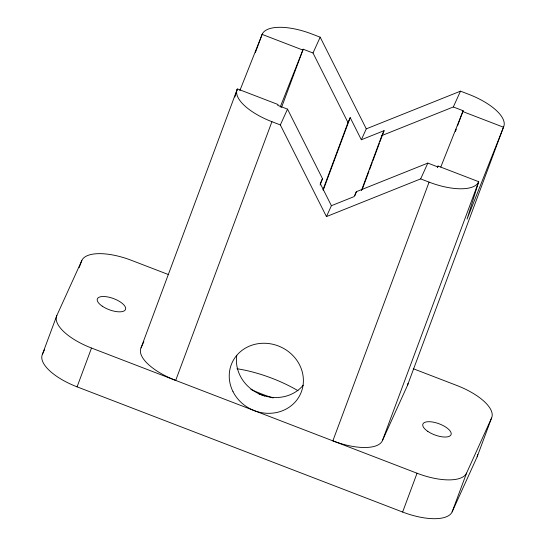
<?xml version="1.0" encoding="UTF-8"?>
<svg xmlns="http://www.w3.org/2000/svg" width="546" height="546" viewBox="0 0 546 546"><rect width="100%" height="100%" fill="white"/><g stroke="black" fill="none" stroke-linecap="round" stroke-linejoin="round"><path stroke-width="0.82" d="M234.835 97.024L237.121 89.701M437.523 167.677L438.028 166.052L478.719 181.702L467.042 219.137L503.589 126.931A45.113 17.916 20.4 0 0 468.918 94.397L460.503 91.162L366.284 128.856L361.336 139.756L350.204 117.629L347.979 122.536L323.034 189.605M413.206 368.7L456.893 385.496A45.113 17.916 20.4 0 1 491.564 418.031L477.129 456.845L452.136 511.882A45.113 17.916 20.4 0 1 402.62 512.039L77.082 386.848A45.113 17.916 20.4 0 1 42.411 354.313L56.845 315.499L81.839 260.462A45.113 17.916 20.4 0 1 131.354 260.305L168.687 274.658M79.184 267.588L81.839 260.462M77.082 386.848L91.516 348.041A45.113 17.916 20.4 0 1 56.845 315.499M237.251 89.155A45.113 17.916 20.4 0 0 271.922 121.697L175.703 380.419A45.113 17.916 20.4 0 1 141.032 347.877L237.374 88.882L278.064 104.532L277.696 105.351L287.517 109.132L322.488 178.665L320.113 185.046M255.412 52.484L262.244 34.118A45.113 17.916 20.4 0 1 311.766 33.961L320.181 37.196L366.284 128.856M281.545 107.412L303.187 49.222L313.008 53.003L347.979 122.536M323.184 190.288L350.204 117.629M354.88 195.68L356.367 191.687L427.832 163.09L437.66 166.871L438.028 166.052M361.37 190.656L381.859 135.558L384.084 130.658L361.336 139.756M362.107 189.742L368.939 171.376M369.533 169.779L372.208 162.592M372.802 160.995L379.333 143.434M379.927 141.837L384.084 130.658M478.719 181.702L478.596 181.975A45.113 17.916 20.4 0 1 429.081 182.132L332.862 440.854A45.113 17.916 20.4 0 0 382.377 440.697L407.371 385.653L503.589 126.931M455.439 131.463L456.326 129.074M457.514 125.887L463.144 110.742L453.323 106.961L381.859 135.558M382.377 440.697L478.596 181.975M402.62 512.039L417.048 473.232A45.113 17.916 20.4 0 0 466.571 473.075L491.564 418.031M452.136 511.882L466.571 473.075M239.824 90.656L262.244 34.118M280.2 107.098L303.187 49.222M440.793 167.028L463.144 110.742M42.411 354.313L44.519 349.658M141.032 347.877L143.851 341.68M429.081 182.132L420.659 178.897L326.447 216.591L280.344 124.932L287.517 109.132M313.008 53.003L320.181 37.196M322.488 178.665L320.263 183.565L331.395 205.699L326.447 216.591M356.367 191.687L354.142 196.594L331.395 205.699M420.659 178.897L427.832 163.09M453.323 106.961L460.503 91.162M262.121 34.391L302.812 50.041M462.776 111.555L503.467 127.204M271.922 121.697L280.344 124.932M258.306 393.618L264.612 396.048M91.516 348.041L417.048 473.232M407.985 383.388A45.113 17.916 20.4 0 1 407.371 385.653M303.242 385.183A37.599 34.494 24.4 0 1 259.405 393.98A37.599 34.494 24.4 0 1 236.759 355.378M477.736 454.572A45.113 17.916 20.4 0 1 477.129 456.845M236.991 368.727A75.191 29.859 20.4 0 1 298.048 390.731M273.13 397.952A75.191 29.859 20.4 0 1 250.846 389.387M232.999 391.625A37.599 34.494 24.4 0 0 297.079 399.699A37.599 34.494 24.4 0 0 268.85 343.564A37.599 34.494 24.4 0 0 232.999 391.625M102.273 306.19A15.035 5.972 20.4 0 0 125.464 309.568A15.035 5.972 20.4 0 0 106.559 296.751A15.035 5.972 20.4 0 0 102.273 306.19M427.811 431.388A15.035 5.972 20.4 0 0 451.003 434.759A15.035 5.972 20.4 0 0 432.098 421.949A15.035 5.972 20.4 0 0 427.811 431.388"/></g></svg>
